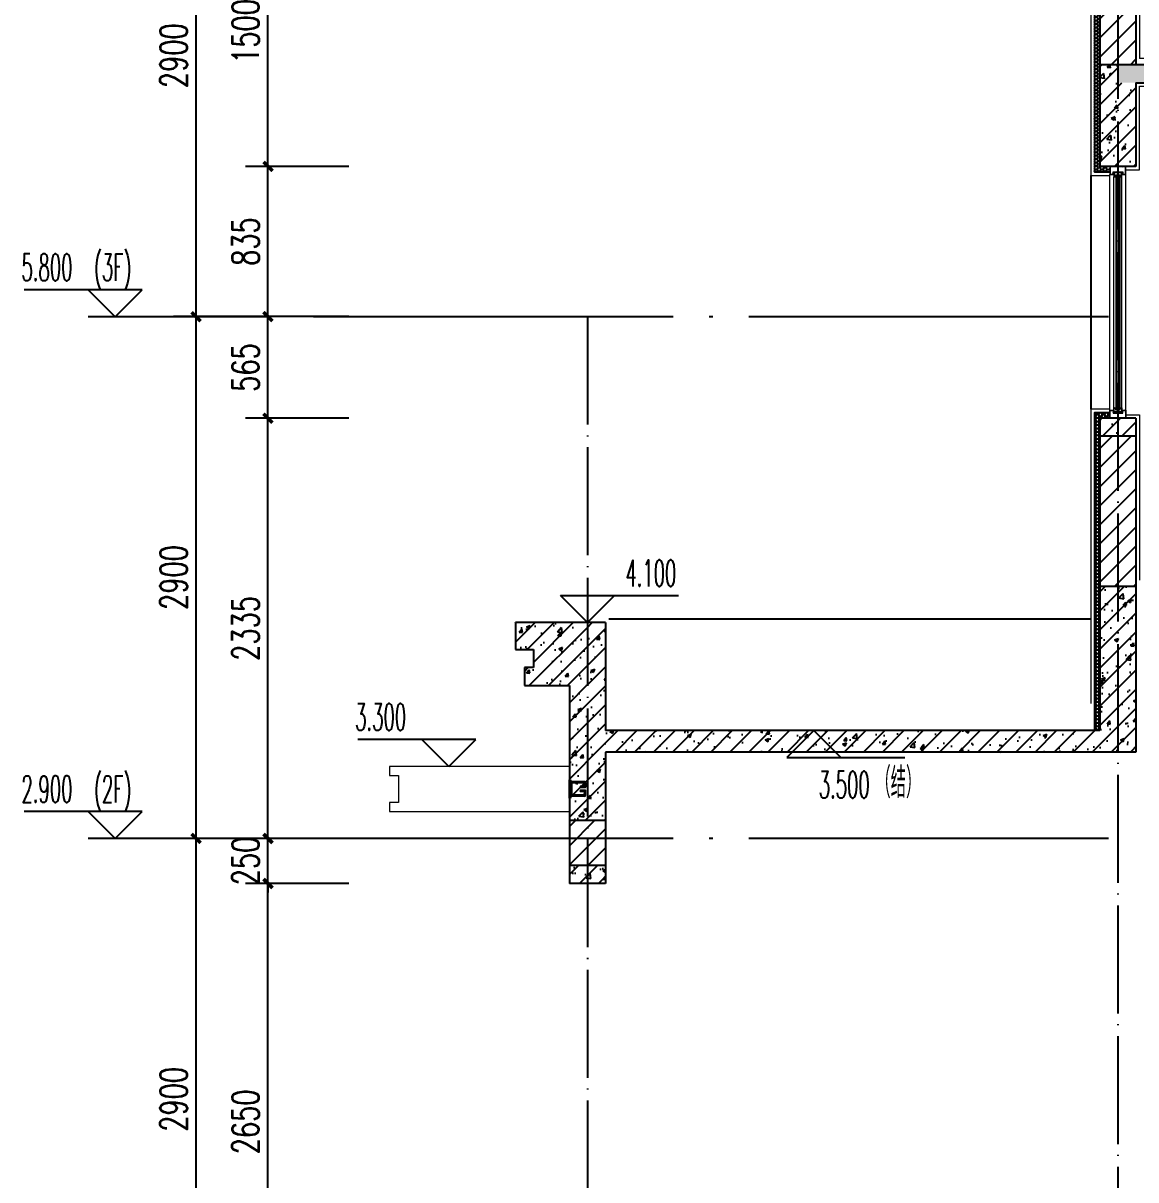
# Model space of a CAD drawing. Extents: x 393367 to 3005760, y 4998 to 826018.
# Drawn here: x 2819414 to 2825601, y 529673 to 536102 of the extents above; entities that cross this region are included whole.
import ezdxf

# ---------------------------------------------------------------- set-up
doc = ezdxf.new("R2010")
doc.units = 0
doc.header["$LTSCALE"] = 1000
doc.linetypes.add('DOTE', pattern=[2.42, 2, -0.2, 0.02, -0.2])
doc.linetypes.add('HIDDEN', pattern=[0.375, 0.25, -0.125])
doc.layers.get('0').update_dxf_attribs({"linetype": 'CONTINUOUS'})
doc.layers.get('Defpoints').update_dxf_attribs({"linetype": 'CONTINUOUS'})
for name, color, linetype in [('DIM_ELEV', 3, 'CONTINUOUS'), ('DOTE', 8, 'DOTE'), ('PUB_DIM', 3, 'CONTINUOUS'), ('PUB_HATCH', 8, 'CONTINUOUS'), ('PUB_TEXT', 7, 'CONTINUOUS'), ('STAIR', 2, 'CONTINUOUS'), ('WALL', 130, 'CONTINUOUS'), ('WINDOW', 7, 'CONTINUOUS'), ('栏杆', 95, 'CONTINUOUS'), ('看线', 251, 'CONTINUOUS'), ('立面-看线', 251, 'CONTINUOUS')]:
    doc.layers.add(name, color=color, linetype=linetype)
for name, color, linetype, lineweight in [('S_WINDOW', 144, 'CONTINUOUS', 15), ('内粉刷', 37, 'CONTINUOUS', 9), ('填充', 251, 'CONTINUOUS', 5), ('立面-普通轮廓', 7, 'CONTINUOUS', 18), ('细细', 250, 'CONTINUOUS', 0)]:
    doc.layers.add(name, color=color, linetype=linetype, lineweight=lineweight)
doc.styles.add('_TCH_DIM', font='simplex.shx', dxfattribs={"width": 0.65, "bigfont": 'gbcbig.shx'})
doc.styles.add('_TCH_DIM_T3', font='SIMPLEX', dxfattribs={"width": 0.705882, "bigfont": 'GBCBIG'})
doc.dimstyles.new('_TCH_ARCH&&50', dxfattribs={"dimtxt": 148.75, "dimasz": 50, "dimexe": 125, "dimexo": 150, "dimgap": 50, "dimtad": 1, "dimdec": 0, "dimzin": 0, "dimdsep": 46, "dimtxsty": '_TCH_DIM_T3', "dimblk": 'ARCHTICK', "dimcen": 0.09, "dimclrt": 4, "dimazin": 2, "dimtfac": 1, "dimtdec": 0, "dimtix": 1, "dimtmove": 2, "dimatfit": 3, "dimfxl": 1, "dimtolj": 1, "dimtzin": 0, "dimarcsym": 0})
pattern_1 = [(315, (-218910.2607, -140541.0897), (-1.767766953, -1.767766953), []), (315, (-218909.0822, -140541.0897), (-1.767766953, -1.767766953), [])]
pattern_2 = [(315, (-218910.2607, -141979.3279), (-1.767766953, -1.767766953), []), (315, (-218909.0822, -141979.3279), (-1.767766953, -1.767766953), [])]
pattern_3 = [(45, (0, 0), (-53.0330086, 53.0330086), []), (50, (0, 0), (215.178055, -18.82564), [22.5, -247.5]), (355, (0, 0), (-41.6254, 225.65764), [18, -198]), (100.4514, (17.93, -1.57), (173.552815, 206.831863), [19.122057, -210.342634]), (46.1842, (0, 60), (320.172315, -49.655704), [33.75, -371.25]), (96.6356, (26.68, 55.86), (280.39881, 292.23536), [28.68309, -315.5139]), (351.1842, (0, 60), (280.39858, 292.23558), [27, -297]), (21, (30, 45), (179.072116, -120.785667), [22.5, -247.5]), (326, (30, 45), (72.9946, 217.545014), [18, -198]), (71.4514, (44.92, 34.93), (252.06679, 96.75915), [19.122057, -210.342634]), (37.5, (0, 0), (3.6479566, 99.868156), [0, -195.6, 0, -201, 0, -198.75]), (7.5, (0, 0), (78.920861, 118.323514), [0, -114.6, 0, -191.1, 0, -75.75]), (327.5, (-66.9, 0), (160.146731, -6.7664615), [0, -75, 0, -234, 0, -310.5]), (317.5, (-96.9, 0), (174.95585, 30.031495), [0, -97.5, 0, -155.4, 0, -220.5])]
pattern_4 = [(45, (0, 53.85), (-53.03303, 53.03303), [])]
pattern_5 = [(45, (2420988.06, 621098.77), (-53.033009, 53.033009), []), (50, (2420988.06, 621098.77), (215.178055, -18.82564), [22.5, -247.5]), (355, (2420988.06, 621098.77), (-41.6254, 225.65764), [18, -198]), (100.4514, (2421006, 621097.2), (173.55281, 206.83186), [19.12206, -210.34263]), (46.1842, (2420988.06, 621158.77), (320.17231, -49.6557), [33.75, -371.25]), (96.6356, (2421014.74, 621154.63), (280.3988, 292.23536), [28.68309, -315.5139]), (351.1842, (2420988.06, 621158.77), (280.39858, 292.23558), [27, -297]), (21, (2421018.06, 621143.77), (179.072116, -120.78567), [22.5, -247.5]), (326, (2421018.06, 621143.77), (72.9946, 217.54501), [18, -198]), (71.4514, (2421032.98, 621133.7), (252.06679, 96.75915), [19.12206, -210.34263]), (37.5, (2420988.06, 621098.77), (3.647957, 99.868156), [0, -195.6, 0, -201, 0, -198.75]), (7.5, (2420988.06, 621098.77), (78.92086, 118.323514), [0, -114.6, 0, -191.1, 0, -75.75]), (327.5, (2420921.16, 621098.77), (160.146731, -6.766462), [0, -75, 0, -234, 0, -310.5]), (317.5, (2420891.16, 621098.77), (174.95585, 30.031495), [0, -97.5, 0, -155.4, 0, -220.5])]
pattern_6 = [(45, (2420988.06, 621152.625), (-53.03303, 53.03303), [])]

# ---------------------------------------------------------------- blocks, each defined once
blk = doc.blocks.new('A$C657A2A31')
at = {"layer": '栏杆', "color": 5}
for p, q in [((0, 0), (6.4, 0)), ((0, -100.3), (0, 0)), ((6.4, 0), (6.4, -100.3)), ((84.4, -10), (12.4, -10)), ((12.4, -22.3), (12.4, -78)), ((77.4, -16.3), (18.4, -16.3)), ((59.6, -35.7), (59.6, -41.7)), ((80.4, -35.7), (59.6, -35.7)), ((87.4, -41.7), (59.6, -41.7)), ((59.6, -58.6), (59.6, -64.6)), ((87.4, -58.6), (59.6, -58.6)), ((83.4, -32.7), (83.4, -22.3)), ((90.4, -16), (90.4, -38.7)), ((90.4, -84.3), (90.4, -61.6)), ((6.4, -100.3), (0, -100.3)), ((84.4, -90.3), (12.4, -90.3)), ((77.4, -84), (18.4, -84)), ((80.4, -64.6), (59.6, -64.6)), ((83.4, -67.6), (83.4, -78))]:
    blk.add_line(p, q, dxfattribs=at)
for centre, radius, start, end in [((12.4, -16), 6, 90, 180), ((18.4, -22.3), 6, 90, 180), ((77.4, -22.3), 6, 0, 90), ((80.4, -32.7), 3, 270, 0), ((84.4, -16), 6, 0, 90), ((87.4, -38.7), 3, 270, 0), ((87.4, -61.6), 3, 0, 90), ((12.4, -84.3), 6, 180, 270), ((18.4, -78), 6, 180, 270), ((77.4, -78), 6, 270, 0), ((80.4, -67.6), 3, 0, 90), ((84.4, -84.3), 6, 270, 0)]:
    blk.add_arc(centre, radius, start, end, dxfattribs=at)
blk = doc.blocks.new('zrszerf')
at = {"layer": '细细'}
h = blk.add_hatch(dxfattribs=at)
h.set_pattern_fill('金属', color=256, style=0)
h.set_pattern_definition(pattern_1)
h.paths.add_polyline_path([(257694.9, 608543.3), (257714.9, 608543.3), (257714.9, 608556.8), (257764.9, 608556.8), (257764.9, 608543.3), (257784.9, 608543.3), (257784.9, 608588.3), (257694.9, 608588.3)])
h.paths.add_polyline_path([(257712.9, 608558.8), (257712.9, 608545.3), (257696.9, 608545.3), (257696.9, 608586.3), (257782.9, 608586.3), (257782.9, 608545.3), (257766.9, 608545.3), (257766.9, 608558.8)], flags=16)
h = blk.add_hatch(dxfattribs=at)
h.set_pattern_fill('金属', color=256, style=0)
h.set_pattern_definition(pattern_1)
h.paths.add_polyline_path([(257762.4, 608554.8), (257762.4, 608529.8), (257750.4, 608529.8), (257750.4, 608539.8), (257729.4, 608539.8), (257729.4, 608529.8), (257717.4, 608529.8), (257717.4, 608554.8)])
h.paths.add_polyline_path([(257719.4, 608552.8), (257719.4, 608531.8), (257727.4, 608531.8), (257727.4, 608541.8), (257752.4, 608541.8), (257752.4, 608531.8), (257760.4, 608531.8), (257760.4, 608552.8)], flags=16)
h = blk.add_hatch(color=256, dxfattribs=at)
edge = h.paths.add_edge_path()
edge.add_line((257735.4, 608539.8), (257735.4, 608527.8))
edge.add_arc((257739.9, 608519.5), 9.44, 61.51755, 118.48245, ccw=False)
edge.add_line((257744.4, 608527.8), (257744.4, 608539.8))
edge.add_arc((257739.9, 608548.1), 9.44, 241.51755, 298.48245, ccw=False)
h = blk.add_hatch(dxfattribs=at)
h.set_pattern_fill('金属', color=256, style=0)
h.set_pattern_definition(pattern_2)
h.paths.add_polyline_path([(257694.9, 607233.3), (257714.9, 607233.3), (257714.9, 607219.8), (257764.9, 607219.8), (257764.9, 607233.3), (257784.9, 607233.3), (257784.9, 607188.3), (257694.9, 607188.3)])
h.paths.add_polyline_path([(257712.9, 607217.8), (257712.9, 607231.3), (257696.9, 607231.3), (257696.9, 607190.3), (257782.9, 607190.3), (257782.9, 607231.3), (257766.9, 607231.3), (257766.9, 607217.8)], flags=16)
h = blk.add_hatch(dxfattribs=at)
h.set_pattern_fill('金属', color=256, style=0)
h.set_pattern_definition(pattern_2)
h.paths.add_polyline_path([(257762.4, 607221.8), (257762.4, 607246.8), (257750.4, 607246.8), (257750.4, 607236.8), (257729.4, 607236.8), (257729.4, 607246.8), (257717.4, 607246.8), (257717.4, 607221.8)])
h.paths.add_polyline_path([(257719.4, 607223.8), (257719.4, 607244.8), (257727.4, 607244.8), (257727.4, 607234.8), (257752.4, 607234.8), (257752.4, 607244.8), (257760.4, 607244.8), (257760.4, 607223.8)], flags=16)
h = blk.add_hatch(color=256, dxfattribs=at)
edge = h.paths.add_edge_path()
edge.add_line((257735.4, 607236.8), (257735.4, 607248.8))
edge.add_arc((257739.9, 607257.1), 9.44, 241.51755, 298.48245)
edge.add_line((257744.4, 607248.8), (257744.4, 607236.8))
edge.add_arc((257739.9, 607228.5), 9.44, 61.51755, 118.48245)
at = {"layer": 'S_WINDOW'}
for p, q in [((257694.9, 607233.3), (257694.9, 608543.3)), ((257784.9, 607233.3), (257784.9, 608543.3)), ((257717.4, 607246.8), (257717.4, 608529.8)), ((257762.4, 607246.8), (257762.4, 608529.8))]:
    blk.add_line(p, q, dxfattribs=at)
for points in [[(257784.9, 608588.3), (257784.9, 608543.3), (257764.9, 608543.3), (257764.9, 608556.8), (257714.9, 608556.8), (257714.9, 608543.3), (257694.9, 608543.3), (257694.9, 608588.3)], [(257782.9, 608586.3), (257782.9, 608545.3), (257766.9, 608545.3), (257766.9, 608558.8), (257712.9, 608558.8), (257712.9, 608545.3), (257696.9, 608545.3), (257696.9, 608586.3)], [(257762.4, 608554.8), (257762.4, 608529.8), (257750.4, 608529.8), (257750.4, 608539.8), (257729.4, 608539.8), (257729.4, 608529.8), (257717.4, 608529.8), (257717.4, 608554.8)], [(257760.4, 608552.8), (257760.4, 608531.8), (257752.4, 608531.8), (257752.4, 608541.8), (257727.4, 608541.8), (257727.4, 608531.8), (257719.4, 608531.8), (257719.4, 608552.8)], [(257784.9, 607188.3), (257784.9, 607233.3), (257764.9, 607233.3), (257764.9, 607219.8), (257714.9, 607219.8), (257714.9, 607233.3), (257694.9, 607233.3), (257694.9, 607188.3)], [(257782.9, 607190.3), (257782.9, 607231.3), (257766.9, 607231.3), (257766.9, 607217.8), (257712.9, 607217.8), (257712.9, 607231.3), (257696.9, 607231.3), (257696.9, 607190.3)], [(257762.4, 607221.8), (257762.4, 607246.8), (257750.4, 607246.8), (257750.4, 607236.8), (257729.4, 607236.8), (257729.4, 607246.8), (257717.4, 607246.8), (257717.4, 607221.8)], [(257760.4, 607223.8), (257760.4, 607244.8), (257752.4, 607244.8), (257752.4, 607234.8), (257727.4, 607234.8), (257727.4, 607244.8), (257719.4, 607244.8), (257719.4, 607223.8)]]:
    blk.add_lwpolyline(points, close=True, dxfattribs=at)
at = {"layer": '细细'}
for points in [[(257735.4, 608539.8), (257735.4, 608527.8, -0.253805), (257744.4, 608527.8), (257744.4, 608539.8, -0.253805)], [(257735.4, 607236.8), (257735.4, 607248.8, 0.253805), (257744.4, 607248.8), (257744.4, 607236.8, 0.253805)]]:
    blk.add_lwpolyline(points, format="xyb", close=True, dxfattribs=at)
for points in [[(257735.4, 607248.8), (257735.4, 608539.8)], [(257744.4, 607248.8), (257744.4, 608539.8)], [(257729.4, 608529.8), (257729.4, 607246.8)], [(257750.4, 608529.8), (257750.4, 607246.8)]]:
    blk.add_lwpolyline(points, dxfattribs=at)
blk = doc.blocks.new('FGSDFSFSEFESFES')
at = {"layer": 'WINDOW', "ltscale": 0.8}
for p, q in [((175258.6, -121034), (175208.6, -121034)), ((175258.6, -121084), (175208.6, -121084)), ((175258.6, -123284), (175208.6, -123284)), ((175258.6, -123334), (175208.6, -123334))]:
    blk.add_line(p, q, dxfattribs=at)
blk.add_lwpolyline([(175158.6, -123384), (175208.6, -123384), (175208.6, -120984), (175158.6, -120984), (175158.6, -123384)], dxfattribs=at)
blk = doc.blocks.new('$LinePat$保温层')
at = {"color": 0}
for p, q in [((24, -24), (24, -56)), ((72, -56), (72, -24))]:
    blk.add_line(p, q, dxfattribs=at)
for centre, start, end in [((96, -24), 90, 180), ((0, -24), 0, 90), ((48, -56), 180, 0)]:
    blk.add_arc(centre, 24, start, end, dxfattribs=at)
blk = doc.blocks.new('VCXVCVFCVFC')
at = {"layer": 'PUB_HATCH'}
h = blk.add_hatch(dxfattribs=at)
h.set_pattern_fill('钢筋混凝土', color=256, scale=30, style=0)
h.set_pattern_definition(pattern_3)
h.paths.add_polyline_path([(1085059.6, 26030.1), (1085059.6, 25380.1), (1085259.6, 25380.1), (1085259.6, 26030.1)])
h = blk.add_hatch(dxfattribs=at)
h.set_pattern_fill('钢筋混凝土', color=256, scale=30, style=0)
h.set_pattern_definition(pattern_3)
h.paths.add_polyline_path([(1089159.7, 25995.1), (1087159.6, 25995.1), (1087359.6, 25895.1), (1089159.7, 25895.1)])
h = blk.add_hatch(dxfattribs=at)
h.set_pattern_fill('钢筋混凝土', color=256, scale=30, style=0)
h.set_pattern_definition(pattern_3)
h.paths.add_polyline_path([(1087359.6, 25895.1), (1087159.6, 25995.1), (1087159.6, 25480.1), (1087359.6, 25480.1)])
h = blk.add_hatch(dxfattribs=at)
h.set_pattern_fill('钢筋混凝土', color=256, scale=30, style=0)
h.set_pattern_definition(pattern_3)
h.paths.add_polyline_path([(1079409.6, 25515.1), (1079409.6, 25415.1), (1079609.6, 25415.1), (1079609.6, 25515.1)])
h = blk.add_hatch(dxfattribs=at)
h.set_pattern_fill('普通砖', color=256, scale=30, style=0)
h.set_pattern_definition(pattern_4)
h.paths.add_polyline_path([(1087359.6, 25480.1), (1087159.6, 25480.1), (1087159.6, 23095.1), (1087359.6, 23095.1)])
h = blk.add_hatch(dxfattribs=at)
h.set_pattern_fill('普通砖', color=256, scale=30, style=0)
h.set_pattern_definition(pattern_4)
h.paths.add_polyline_path([(1079609.7, 25415.1), (1079409.7, 25415.1), (1079409.7, 24580.1), (1079609.7, 24580.1)])
h = blk.add_hatch(dxfattribs=at)
h.set_pattern_fill('钢筋混凝土', color=256, scale=30, style=0)
h.set_pattern_definition(pattern_3)
h.paths.add_polyline_path([(1079609.6, 24480.1), (1079509.6, 24480.1), (1079509.6, 24580.1), (1079409.6, 24580.1), (1079409.6, 24015.1), (1079609.6, 24015.1)])
h = blk.add_hatch(dxfattribs=at)
h.set_pattern_fill('钢筋混凝土', color=256, scale=30, style=0)
h.set_pattern_definition(pattern_3)
h.paths.add_polyline_path([(1079509.6, 24580.1), (1079509.6, 24480.1), (1080839.7, 24480.1), (1080839.7, 24180.1), (1081039.7, 24180.1), (1081039.7, 24301.4), (1083091.2, 23030.1), (1083559.7, 23030.1), (1083559.7, 22730.1), (1083759.7, 22730.1), (1083759.7, 23030.1), (1085059.6, 23030.1), (1085059.6, 23130.1), (1083119.7, 23130.1), (1083119.7, 23291.2), (1082859.7, 23291.2), (1082859.7, 23452.4), (1082599.7, 23452.4), (1082599.7, 23613.5), (1082339.7, 23613.5), (1082339.7, 23774.6), (1082079.7, 23774.6), (1082079.7, 23935.7), (1081819.7, 23935.7), (1081819.7, 24096.8), (1081559.7, 24096.8), (1081559.7, 24257.9), (1081299.7, 24257.9), (1081299.7, 24419), (1081039.7, 24419), (1081039.7, 24580.1)])
at = {"layer": '立面-看线'}
h = blk.add_hatch(dxfattribs=at)
h.set_pattern_fill('HONEY', color=256, scale=7)
h.set_pattern_definition([(0, (284518.551, -359366.832), (16.66875, 9.623705), [11.1125, -22.225]), (120, (284518.551, -359366.832), (-16.66874801, 9.62370845), [11.1125, -22.225]), (60, (284518.551, -359366.832), (1.99e-06, 19.24741345), [-22.225, 11.1125])])
h.paths.add_polyline_path([(1087430.6, 26020.1), (1087430.6, 25995.1), (1089159.7, 25995.1), (1089159.7, 26020.1)])
h = blk.add_hatch(dxfattribs=at)
h.set_pattern_fill('HONEY', color=256, scale=7)
h.set_pattern_definition([(0, (268356.376, -360831.814), (16.66875, 9.623705), [11.1125, -22.225]), (120, (268356.376, -360831.814), (-16.66874801, 9.62370845), [11.1125, -22.225]), (60, (268356.376, -360831.814), (1.99e-06, 19.24741345), [-22.225, 11.1125])])
h.paths.add_polyline_path([(1079379.6, 24615.1), (1079409.6, 24615.1), (1079409.6, 25515.1), (1079464.6, 25515.1), (1079464.6, 25545.1), (1079379.6, 25545.1)])
h = blk.add_hatch(dxfattribs=at)
h.set_pattern_fill('HONEY', color=256, scale=7)
h.set_pattern_definition([(0, (268356.398, -360831.813), (16.66875, 9.623705), [11.1125, -22.225]), (120, (268356.398, -360831.813), (-16.66874801, 9.62370845), [11.1125, -22.225]), (60, (268356.398, -360831.813), (1.99e-06, 19.24741345), [-22.225, 11.1125])])
h.paths.add_polyline_path([(1079379.6, 24615.1), (1079409.6, 24615.1), (1079409.6, 24015.1), (1079464.6, 24015.1), (1079464.6, 23985.1), (1079379.6, 23985.1)])
at = {"layer": 'PUB_HATCH', "color": 215, "true_color": 0xa953a0}
blk.add_line((1087430.6, 26020.1), (1089159.7, 26020.1), dxfattribs=at)
blk.add_lwpolyline([(1079464.6, 25545.1), (1079379.6, 25545.1), (1079379.6, 23985.1), (1079464.6, 23985.1)], dxfattribs=at)
at = {"layer": 'STAIR', "linetype": 'HIDDEN', "ltscale": 0.3}
blk.add_line((1081039.7, 24462.5), (1083408.2, 25930.1), dxfattribs=at)
blk.add_lwpolyline([(1081039.7, 24580.1), (1081039.7, 24741.2), (1081299.7, 24741.2), (1081299.7, 24902.4), (1081559.7, 24902.4), (1081559.7, 25063.5), (1081819.7, 25063.5), (1081819.7, 25224.6), (1082079.7, 25224.6), (1082079.7, 25385.7), (1082339.7, 25385.7), (1082339.7, 25546.8), (1082599.7, 25546.8), (1082599.7, 25707.9), (1082859.7, 25707.9), (1082859.7, 25869), (1083119.7, 25869), (1083119.7, 26030.1)], dxfattribs=at)
at = {"layer": 'WALL'}
for p, q in [((1085059.6, 26030.1), (1085059.6, 25380.1)), ((1085259.6, 26030.1), (1085059.6, 26030.1)), ((1085259.6, 26030.1), (1085259.6, 25380.1)), ((1089159.7, 25995.1), (1087159.6, 25995.1)), ((1087159.6, 25995.1), (1087159.6, 25480.1)), ((1089159.7, 25895.1), (1089159.7, 25995.1)), ((1089159.7, 25895.1), (1087359.6, 25895.1)), ((1087359.6, 25895.1), (1087359.6, 25480.1)), ((1079409.6, 25515.1), (1079409.6, 25415.1)), ((1079609.6, 25515.1), (1079409.6, 25515.1)), ((1079609.6, 25515.1), (1079609.6, 25415.1)), ((1087159.6, 25480.1), (1087159.6, 23095.1)), ((1087359.6, 25480.1), (1087159.6, 25480.1)), ((1087359.6, 25480.1), (1087359.6, 23095.1)), ((1079609.6, 25415.1), (1079409.6, 25415.1)), ((1079409.7, 25415.1), (1079409.7, 24580.1)), ((1079609.6, 25415.1), (1079609.7, 25415.1)), ((1079609.7, 25415.1), (1079609.7, 24580.1)), ((1085259.6, 25380.1), (1085059.6, 25380.1)), ((1079409.6, 24580.1), (1079409.6, 24015.1)), ((1079509.6, 24580.1), (1079409.6, 24580.1)), ((1079509.6, 24580.1), (1079409.7, 24580.1)), ((1081039.7, 24580.1), (1079509.6, 24580.1)), ((1081039.7, 24419), (1081039.7, 24580.1)), ((1079609.6, 24480.1), (1079609.6, 24015.1)), ((1079609.6, 24480.1), (1080839.7, 24480.1)), ((1080839.7, 24480.1), (1080839.7, 24180.1)), ((1081299.7, 24419), (1081039.7, 24419)), ((1081299.7, 24257.9), (1081299.7, 24419)), ((1081039.7, 24180.1), (1081039.7, 24301.4)), ((1081039.7, 24301.4), (1083091.2, 23030.1)), ((1081559.7, 24257.9), (1081299.7, 24257.9)), ((1081559.7, 24096.8), (1081559.7, 24257.9)), ((1080839.7, 24180.1), (1081039.7, 24180.1)), ((1081819.7, 24096.8), (1081559.7, 24096.8)), ((1081819.7, 23935.7), (1081819.7, 24096.8)), ((1079609.6, 24015.1), (1079409.6, 24015.1)), ((1082079.7, 23935.7), (1081819.7, 23935.7)), ((1082079.7, 23774.6), (1082079.7, 23935.7)), ((1082339.7, 23774.6), (1082079.7, 23774.6)), ((1082339.7, 23613.5), (1082339.7, 23774.6)), ((1082599.7, 23613.5), (1082339.7, 23613.5)), ((1082599.7, 23452.4), (1082599.7, 23613.5)), ((1082859.7, 23452.4), (1082599.7, 23452.4)), ((1082859.7, 23291.2), (1082859.7, 23452.4)), ((1083119.7, 23291.2), (1082859.7, 23291.2)), ((1083119.7, 23130.1), (1083119.7, 23291.2)), ((1085059.6, 23130.1), (1083119.7, 23130.1)), ((1085059.6, 23030.1), (1085059.6, 23130.1)), ((1087359.6, 23095.1), (1087159.6, 23095.1)), ((1083091.2, 23030.1), (1083559.7, 23030.1)), ((1083559.7, 23030.1), (1083559.7, 22730.1)), ((1083759.7, 22730.1), (1083759.7, 23030.1)), ((1083759.7, 23030.1), (1085059.6, 23030.1)), ((1083559.7, 22730.1), (1083759.7, 22730.1))]:
    blk.add_line(p, q, dxfattribs=at)
at = {"layer": '内粉刷'}
for p, q in [((1087380.6, 23095.2), (1087380.6, 25895.1)), ((1087430.6, 25895.1), (1087430.6, 23095.2)), ((1087450.6, 25875.1), (1089159.7, 25875.1)), ((1081039.7, 24615.1), (1079629.6, 24615.1)), ((1079629.6, 24460.1), (1080819.7, 24460.1)), ((1080819.7, 24460.1), (1080819.7, 24160.1)), ((1081059.7, 24160.1), (1081059.7, 24265.5)), ((1080819.7, 24160.1), (1081059.7, 24160.1)), ((1085039.7, 23165.1), (1083119.7, 23165.1))]:
    blk.add_line(p, q, dxfattribs=at)
for points in [[(1085259.7, 26080.1), (1085039.7, 26065.1)], [(1085259.7, 26080.1), (1085259.7, 26030.1)], [(1089159.7, 26050.1), (1087450.6, 26050.1)], [(1085039.7, 25910.1), (1085039.7, 25360.1), (1085259.7, 25360.1)], [(1087450.6, 25875.1), (1087450.6, 23150.1)], [(1079464.6, 25565.1), (1079359.6, 25565.1), (1079359.6, 23965.1), (1079464.6, 23965.1)], [(1079554.6, 25535.1), (1079629.6, 25535.1), (1079629.6, 24615.1)], [(1083119.7, 23165.1), (1083119.7, 23326.2), (1082859.7, 23326.2), (1082859.7, 23487.4), (1082599.7, 23487.4), (1082599.7, 23648.5), (1082339.7, 23648.5), (1082339.7, 23809.6), (1082079.7, 23809.6), (1082079.7, 23970.7), (1081819.7, 23970.7), (1081819.7, 24131.8), (1081559.7, 24131.8), (1081559.7, 24292.9), (1081299.7, 24292.9), (1081299.7, 24454), (1081039.7, 24454), (1081039.7, 24615.1)], [(1079554.6, 23995.1), (1079629.6, 23995.1), (1079629.6, 24460.1)], [(1085039.7, 23010.1), (1083779.7, 23010.1), (1083779.7, 22710.1), (1083539.7, 22710.1), (1083539.7, 23010.1), (1083085.5, 23010.1), (1081059.7, 24265.5)]]:
    blk.add_lwpolyline(points, dxfattribs=at)
at = {"layer": '看线'}
for p, q in [((1079629.6, 25535.1), (1079629.6, 26895.1)), ((1079359.6, 26865.1), (1079359.6, 25565.1)), ((1085039.7, 25360.1), (1085039.7, 23165.1)), ((1085259.6, 25380.1), (1085259.6, 23180.1))]:
    blk.add_line(p, q, dxfattribs=at)
at = {"layer": '看线', "color": 32}
for p, q in [((1087450.6, 26080.1), (1089159.7, 26080.1)), ((1081064, 24454), (1083413.9, 25910.1))]:
    blk.add_line(p, q, dxfattribs=at)
blk.add_lwpolyline([(1081039.7, 24615.1), (1081039.7, 24776.2), (1081299.7, 24776.2), (1081299.7, 24937.4), (1081559.7, 24937.4), (1081559.7, 25098.5), (1081819.7, 25098.5), (1081819.7, 25259.6), (1082079.7, 25259.6), (1082079.7, 25420.7), (1082339.7, 25420.7), (1082339.7, 25581.8), (1082599.7, 25581.8), (1082599.7, 25742.9), (1082859.7, 25742.9), (1082859.7, 25904), (1083119.7, 25904), (1083119.7, 25910.1)], dxfattribs=at)
at = {"xscale": -1}
for name, p in [('zrszerf', (1337249.5, -581673.2)), ('FGSDFSFSEFESFES', (1260518.2, 146464.2))]:
    blk.add_blockref(name, p, dxfattribs=at)
at = {"layer": '填充', "color": 252, "xscale": -0.5013020832264923, "yscale": 0.499999999874268, "zscale": 0.4999999998742679, "rotation": 269.9999999995265}
for p in [(1087425.6, 25847), (1087425.6, 25798.9), (1087425.6, 25750.7), (1087425.6, 25702.6), (1087425.6, 25654.5), (1087425.6, 25606.4), (1087425.6, 25558.2), (1087425.6, 25510.1), (1087425.6, 25462), (1087425.6, 25413.9), (1087425.6, 25365.7), (1087425.6, 25317.6), (1087425.6, 25269.5), (1087425.6, 25221.4), (1087425.6, 25173.2), (1087425.6, 25125.1), (1087425.6, 25077), (1087425.6, 25028.9), (1087425.6, 24980.7), (1087425.6, 24932.6), (1087425.6, 24884.5), (1087425.6, 24836.4), (1087425.6, 24788.2), (1087425.6, 24740.1), (1087425.6, 24692), (1087425.6, 24643.9), (1087425.6, 24595.7), (1087425.6, 24547.6), (1087425.6, 24499.5), (1087425.6, 24451.4), (1087425.6, 24403.2), (1087425.6, 24355.1), (1087425.6, 24307), (1087425.6, 24258.9), (1087425.6, 24210.7), (1087425.6, 24162.6), (1087425.6, 24114.5), (1087425.6, 24066.4), (1087425.6, 24018.2), (1087425.6, 23970.1), (1087425.6, 23922), (1087425.6, 23873.9), (1087425.6, 23825.7), (1087425.6, 23777.6), (1087425.6, 23729.5), (1087425.6, 23681.4), (1087425.6, 23633.2), (1087425.6, 23585.1), (1087425.6, 23537), (1087425.6, 23488.9), (1087425.6, 23440.7), (1087425.6, 23392.6), (1087425.6, 23344.5), (1087425.6, 23296.4), (1087425.6, 23248.2), (1087425.6, 23200.1), (1087425.6, 23152), (1087425.6, 23103.9)]:
    blk.add_blockref('$LinePat$保温层', p, dxfattribs=at)
blk = doc.blocks.new('_ArchTick')
at = {"color": 0, "linetype": 'ByBlock', "const_width": 0.4}
blk.add_lwpolyline([(-0.5, -0.5), (0.5, 0.5)], dxfattribs=at)
blk = doc.blocks.new('*D2428')
at = {"layer": 'Defpoints', "color": 0, "transparency": 16777216}
for p in [(2820775.4, 531320.4), (2821375.4, 531320.4), (2821375.4, 528670.4)]:
    blk.add_point(p, dxfattribs=at)
at = {"layer": 'PUB_DIM', "color": 0, "lineweight": -2, "transparency": 16777216}
for p, q in [((2821225.4, 531320.4), (2820650.4, 531320.4)), ((2820775.4, 528670.4), (2820775.4, 531320.4)), ((2821225.4, 528670.4), (2820650.4, 528670.4))]:
    blk.add_line(p, q, dxfattribs=at)
at = {"layer": 'PUB_DIM', "color": 0, "lineweight": -2, "transparency": 16777216, "xscale": 50, "yscale": 50, "zscale": 50}
for p, rotation in [((2820775.4, 531320.4), 90), ((2820775.4, 528670.4), 270)]:
    blk.add_blockref('_ArchTick', p, dxfattribs=dict(at, rotation=rotation))
at = {"layer": 'PUB_DIM', "color": 4, "transparency": 16777216, "insert": (2820651.1, 529995.4), "char_height": 148.75, "attachment_point": 5, "rotation": 90, "style": '_TCH_DIM_T3'}
blk.add_mtext('\\A1;2650', dxfattribs=at)
blk = doc.blocks.new('*D2429')
at = {"layer": 'Defpoints', "color": 0, "transparency": 16777216}
for p in [(2820775.4, 531570.4), (2821375.4, 531570.4), (2821375.4, 531320.4)]:
    blk.add_point(p, dxfattribs=at)
at = {"layer": 'PUB_DIM', "color": 0, "lineweight": -2, "transparency": 16777216}
for p, q in [((2820775.4, 531570.4), (2820775.4, 531620.4)), ((2821225.4, 531570.4), (2820650.4, 531570.4)), ((2820775.4, 531320.4), (2820775.4, 531570.4)), ((2821225.4, 531320.4), (2820650.4, 531320.4)), ((2820775.4, 531320.4), (2820775.4, 531270.4))]:
    blk.add_line(p, q, dxfattribs=at)
at = {"layer": 'PUB_DIM', "color": 0, "lineweight": -2, "transparency": 16777216, "xscale": 50, "yscale": 50, "zscale": 50}
for p, rotation in [((2820775.4, 531570.4), 270), ((2820775.4, 531320.4), 90)]:
    blk.add_blockref('_ArchTick', p, dxfattribs=dict(at, rotation=rotation))
at = {"layer": 'PUB_DIM', "color": 4, "transparency": 16777216, "insert": (2820651.1, 531445.4), "char_height": 148.75, "attachment_point": 5, "rotation": 90, "style": '_TCH_DIM_T3'}
blk.add_mtext('\\A1;250', dxfattribs=at)
blk = doc.blocks.new('*D2430')
at = {"layer": 'Defpoints', "color": 0, "transparency": 16777216}
for p in [(2820775.4, 533905.4), (2821375.4, 533905.4), (2821375.4, 531570.4)]:
    blk.add_point(p, dxfattribs=at)
at = {"layer": 'PUB_DIM', "color": 0, "lineweight": -2, "transparency": 16777216}
for p, q in [((2821225.4, 533905.4), (2820650.4, 533905.4)), ((2820775.4, 531570.4), (2820775.4, 533905.4)), ((2821225.4, 531570.4), (2820650.4, 531570.4))]:
    blk.add_line(p, q, dxfattribs=at)
at = {"layer": 'PUB_DIM', "color": 0, "lineweight": -2, "transparency": 16777216, "xscale": 50, "yscale": 50, "zscale": 50}
for p, rotation in [((2820775.4, 533905.4), 90), ((2820775.4, 531570.4), 270)]:
    blk.add_blockref('_ArchTick', p, dxfattribs=dict(at, rotation=rotation))
at = {"layer": 'PUB_DIM', "color": 4, "transparency": 16777216, "insert": (2820651.1, 532737.9), "char_height": 148.75, "attachment_point": 5, "rotation": 90, "style": '_TCH_DIM_T3'}
blk.add_mtext('\\A1;2335', dxfattribs=at)
blk = doc.blocks.new('*D2431')
at = {"layer": 'Defpoints', "color": 0, "transparency": 16777216}
for p in [(2820775.4, 534470.4), (2821375.4, 534470.4), (2821375.4, 533905.4)]:
    blk.add_point(p, dxfattribs=at)
at = {"layer": 'PUB_DIM', "color": 0, "lineweight": -2, "transparency": 16777216}
for p, q in [((2821225.4, 534470.4), (2820650.4, 534470.4)), ((2820775.4, 533905.4), (2820775.4, 534470.4)), ((2821225.4, 533905.4), (2820650.4, 533905.4))]:
    blk.add_line(p, q, dxfattribs=at)
at = {"layer": 'PUB_DIM', "color": 0, "lineweight": -2, "transparency": 16777216, "xscale": 50, "yscale": 50, "zscale": 50}
for p, rotation in [((2820775.4, 534470.4), 90), ((2820775.4, 533905.4), 270)]:
    blk.add_blockref('_ArchTick', p, dxfattribs=dict(at, rotation=rotation))
at = {"layer": 'PUB_DIM', "color": 4, "transparency": 16777216, "insert": (2820651.1, 534187.9), "char_height": 148.75, "attachment_point": 5, "rotation": 90, "style": '_TCH_DIM_T3'}
blk.add_mtext('\\A1;565', dxfattribs=at)
blk = doc.blocks.new('*D2432')
at = {"layer": 'Defpoints', "color": 0, "transparency": 16777216}
for p in [(2820775.4, 535305.4), (2821375.4, 535305.4), (2821375.4, 534470.4)]:
    blk.add_point(p, dxfattribs=at)
at = {"layer": 'PUB_DIM', "color": 0, "lineweight": -2, "transparency": 16777216}
for p, q in [((2821225.4, 535305.4), (2820650.4, 535305.4)), ((2820775.4, 534470.4), (2820775.4, 535305.4)), ((2821225.4, 534470.4), (2820650.4, 534470.4))]:
    blk.add_line(p, q, dxfattribs=at)
at = {"layer": 'PUB_DIM', "color": 0, "lineweight": -2, "transparency": 16777216, "xscale": 50, "yscale": 50, "zscale": 50}
for p, rotation in [((2820775.4, 535305.4), 90), ((2820775.4, 534470.4), 270)]:
    blk.add_blockref('_ArchTick', p, dxfattribs=dict(at, rotation=rotation))
at = {"layer": 'PUB_DIM', "color": 4, "transparency": 16777216, "insert": (2820651.1, 534887.9), "char_height": 148.75, "attachment_point": 5, "rotation": 90, "style": '_TCH_DIM_T3'}
blk.add_mtext('\\A1;835', dxfattribs=at)
blk = doc.blocks.new('*D2433')
at = {"layer": 'Defpoints', "color": 0, "transparency": 16777216}
for p in [(2820775.4, 536805.4), (2821375.4, 536805.4), (2821375.4, 535305.4)]:
    blk.add_point(p, dxfattribs=at)
at = {"layer": 'PUB_DIM', "color": 0, "lineweight": -2, "transparency": 16777216}
for p, q in [((2821225.4, 536805.4), (2820650.4, 536805.4)), ((2820775.4, 535305.4), (2820775.4, 536805.4)), ((2821225.4, 535305.4), (2820650.4, 535305.4))]:
    blk.add_line(p, q, dxfattribs=at)
at = {"layer": 'PUB_DIM', "color": 0, "lineweight": -2, "transparency": 16777216, "xscale": 50, "yscale": 50, "zscale": 50}
for p, rotation in [((2820775.4, 536805.4), 90), ((2820775.4, 535305.4), 270)]:
    blk.add_blockref('_ArchTick', p, dxfattribs=dict(at, rotation=rotation))
at = {"layer": 'PUB_DIM', "color": 4, "transparency": 16777216, "insert": (2820651.1, 536055.4), "char_height": 148.75, "attachment_point": 5, "rotation": 90, "style": '_TCH_DIM_T3'}
blk.add_mtext('\\A1;1500', dxfattribs=at)
blk = doc.blocks.new('*D2451')
at = {"layer": 'Defpoints', "color": 0, "transparency": 16777216}
for p in [(2820375.4, 531570.4), (2821375.4, 531570.4), (2821375.4, 528670.4)]:
    blk.add_point(p, dxfattribs=at)
at = {"layer": 'PUB_DIM', "color": 0, "lineweight": -2, "transparency": 16777216}
for p, q in [((2821225.4, 531570.4), (2820250.4, 531570.4)), ((2820375.4, 528670.4), (2820375.4, 531570.4)), ((2821225.4, 528670.4), (2820250.4, 528670.4))]:
    blk.add_line(p, q, dxfattribs=at)
at = {"layer": 'PUB_DIM', "color": 0, "lineweight": -2, "transparency": 16777216, "xscale": 50, "yscale": 50, "zscale": 50}
for p, rotation in [((2820375.4, 531570.4), 90), ((2820375.4, 528670.4), 270)]:
    blk.add_blockref('_ArchTick', p, dxfattribs=dict(at, rotation=rotation))
at = {"layer": 'PUB_DIM', "color": 4, "transparency": 16777216, "insert": (2820251.1, 530120.4), "char_height": 148.75, "attachment_point": 5, "rotation": 90, "style": '_TCH_DIM_T3'}
blk.add_mtext('\\A1;2900', dxfattribs=at)
blk = doc.blocks.new('*D2452')
at = {"layer": 'Defpoints', "color": 0, "transparency": 16777216}
for p in [(2820375.4, 534470.4), (2821375.4, 534470.4), (2821375.4, 531570.4)]:
    blk.add_point(p, dxfattribs=at)
at = {"layer": 'PUB_DIM', "color": 0, "lineweight": -2, "transparency": 16777216}
for p, q in [((2821225.4, 534470.4), (2820250.4, 534470.4)), ((2820375.4, 531570.4), (2820375.4, 534470.4)), ((2821225.4, 531570.4), (2820250.4, 531570.4))]:
    blk.add_line(p, q, dxfattribs=at)
at = {"layer": 'PUB_DIM', "color": 0, "lineweight": -2, "transparency": 16777216, "xscale": 50, "yscale": 50, "zscale": 50}
for p, rotation in [((2820375.4, 534470.4), 90), ((2820375.4, 531570.4), 270)]:
    blk.add_blockref('_ArchTick', p, dxfattribs=dict(at, rotation=rotation))
at = {"layer": 'PUB_DIM', "color": 4, "transparency": 16777216, "insert": (2820251.1, 533020.4), "char_height": 148.75, "attachment_point": 5, "rotation": 90, "style": '_TCH_DIM_T3'}
blk.add_mtext('\\A1;2900', dxfattribs=at)
blk = doc.blocks.new('*D2453')
at = {"layer": 'Defpoints', "color": 0, "transparency": 16777216}
for p in [(2820375.4, 537370.4), (2821375.4, 537370.4), (2821375.4, 534470.4)]:
    blk.add_point(p, dxfattribs=at)
at = {"layer": 'PUB_DIM', "color": 0, "lineweight": -2, "transparency": 16777216}
for p, q in [((2821225.4, 537370.4), (2820250.4, 537370.4)), ((2820375.4, 534470.4), (2820375.4, 537370.4)), ((2821225.4, 534470.4), (2820250.4, 534470.4))]:
    blk.add_line(p, q, dxfattribs=at)
at = {"layer": 'PUB_DIM', "color": 0, "lineweight": -2, "transparency": 16777216, "xscale": 50, "yscale": 50, "zscale": 50}
for p, rotation in [((2820375.4, 537370.4), 90), ((2820375.4, 534470.4), 270)]:
    blk.add_blockref('_ArchTick', p, dxfattribs=dict(at, rotation=rotation))
at = {"layer": 'PUB_DIM', "color": 4, "transparency": 16777216, "insert": (2820251.1, 535920.4), "char_height": 148.75, "attachment_point": 5, "rotation": 90, "style": '_TCH_DIM_T3'}
blk.add_mtext('\\A1;2900', dxfattribs=at)

msp = doc.modelspace()

# ---------------------------------------------------------------- hatches: boundary and pattern name
at = {"layer": 'PUB_HATCH'}
h = msp.add_hatch(dxfattribs=at)
h.set_pattern_fill('钢筋混凝土', color=256, scale=30, style=0)
h.set_pattern_definition(pattern_5)
h.paths.add_polyline_path([(2825401.35109, 533905.3731), (2825401.35047, 533805.37704), (2825601.35047, 533805.3758), (2825601.35109, 533905.37185)])
h = msp.add_hatch(dxfattribs=at)
h.set_pattern_fill('普通砖', color=256, scale=30, style=0)
h.set_pattern_definition(pattern_6)
h.paths.add_polyline_path([(2825601.41672, 533805.37583), (2825401.41672, 533805.37244), (2825401.43085, 532970.37752), (2825601.43085, 532970.3809)])
h = msp.add_hatch(dxfattribs=at)
h.set_pattern_fill('钢筋混凝土', color=256, scale=30, style=0)
h.set_pattern_definition(pattern_5)
h.paths.add_polyline_path([(2825401.37717, 532970.37564), (2825401.37219, 532170.3555), (2825601.37144, 532050.3555), (2825601.37717, 532970.3744)])
h = msp.add_hatch(dxfattribs=at)
h.set_pattern_fill('钢筋混凝土', color=256, scale=30, style=0)
h.set_pattern_definition(pattern_5)
h.paths.add_polyline_path([(2822151.35697, 532770.41071), (2822151.35177, 532620.41071), (2822251.39124, 532620.40937), (2822251.38773, 532520.40268), (2822201.3817, 532520.40443), (2822201.37819, 532420.40443), (2822551.39379, 532420.39594), (2822551.38695, 532770.39884)])
h = msp.add_hatch(dxfattribs=at)
h.set_pattern_fill('钢筋混凝土', color=256, scale=30, style=0)
h.set_pattern_definition(pattern_5)
h.paths.add_polyline_path([(2822551.38695, 532770.39884), (2822551.39379, 532420.39594), (2822451.39144, 532420.39836), (2822451.39464, 532170.35422), (2822584.72866, 532130.35493), (2822651.39464, 532170.3555), (2822651.38695, 532770.40012)])
h = msp.add_hatch(dxfattribs=at)
h.set_pattern_fill('钢筋混凝土', color=256, scale=30, style=0)
h.set_pattern_definition(pattern_5)
h.paths.add_polyline_path([(2822584.72866, 532130.35507), (2822451.39464, 532170.35379), (2822451.40319, 531670.35317), (2822651.40319, 531670.35659), (2822651.3967, 532050.3555)])
h = msp.add_hatch(dxfattribs=at)
h.set_pattern_fill('钢筋混凝土', color=256, scale=30, style=0)
h.set_pattern_definition(pattern_5)
h.paths.add_polyline_path([(2825601.37144, 532050.3555), (2825401.37219, 532170.3555), (2822651.39464, 532170.3555), (2822584.72866, 532130.35507), (2822651.3967, 532050.3555)])
h = msp.add_hatch(dxfattribs=at)
h.set_pattern_fill('普通砖', color=256, scale=30, style=0)
h.set_pattern_definition(pattern_6)
h.paths.add_polyline_path([(2822651.40319, 531670.35163), (2822451.40319, 531670.35812), (2822451.39508, 531420.35827), (2822651.39508, 531420.35178)])
h = msp.add_hatch(dxfattribs=at)
h.set_pattern_fill('钢筋混凝土', color=256, scale=30, style=0)
h.set_pattern_definition(pattern_5)
h.paths.add_polyline_path([(2822451.39508, 531420.35215), (2822451.3957, 531320.35541), (2822651.3957, 531320.35665), (2822651.39508, 531420.3534)])
at = {"layer": '立面-看线'}
h = msp.add_hatch(dxfattribs=at)
h.set_pattern_fill('HONEY', color=256, scale=7)
h.set_pattern_definition([(0, (2014348.111, 147573.421), (16.66875, 9.623705), [11.1125, -22.225]), (120, (2014348.111, 147573.421), (-16.66874801, 9.62370845), [11.1125, -22.225]), (60, (2014348.111, 147573.421), (1.99e-06, 19.24741345), [-22.225, 11.1125])])
h.paths.add_polyline_path([(2825371.35109, 533020.3731), (2825401.35109, 533020.3731), (2825401.351, 533905.37292), (2825456.351, 533905.37292), (2825456.35109, 533935.3731), (2825371.35109, 533935.3731)])
h = msp.add_hatch(dxfattribs=at)
h.set_pattern_fill('HONEY', color=256, scale=7)
h.set_pattern_definition([(0, (2014348.134, 147573.422), (16.66875, 9.623705), [11.1125, -22.225]), (120, (2014348.134, 147573.422), (-16.66874801, 9.62370845), [11.1125, -22.225]), (60, (2014348.134, 147573.422), (1.99e-06, 19.24741345), [-22.225, 11.1125])])
h.paths.add_polyline_path([(2825371.37374, 532170.3555), (2825401.37374, 532170.3555), (2825401.37374, 533020.37493), (2825371.37374, 533020.37493)])

# ---------------------------------------------------------------- linework, layer by layer
at = {"layer": 'DIM_ELEV'}
for p, q in [((2820075.43392, 534620.3555), (2819419.43392, 534620.3555)), ((2819925.43392, 534470.3555), (2819775.43392, 534620.3555)), ((2819925.43392, 534470.3555), (2820075.43392, 534620.3555)), ((2820775.43392, 534470.3555), (2819775.43392, 534470.3555)), ((2822551.39693, 532770.39962), (2822401.39693, 532920.39962)), ((2822401.39693, 532920.39962), (2823057.39693, 532920.39962)), ((2822551.39693, 532770.39962), (2822701.39693, 532920.39962)), ((2821930.83396, 532121.28495), (2821274.83396, 532121.28495)), ((2821780.83396, 531971.28495), (2821630.83396, 532121.28495)), ((2821780.83396, 531971.28495), (2821930.83396, 532121.28495)), ((2820075.43392, 531720.3555), (2819419.43392, 531720.3555)), ((2819925.43392, 531570.3555), (2819775.43392, 531720.3555)), ((2819925.43392, 531570.3555), (2820075.43392, 531720.3555)), ((2820775.43392, 531570.3555), (2819775.43392, 531570.3555))]:
    msp.add_line(p, q, dxfattribs=at)
at = {"layer": 'DIM_ELEV', "color": 3}
for p, q in [((2823811.06731, 532170.3555), (2823661.06731, 532020.3555)), ((2823811.06731, 532170.3555), (2823961.06731, 532020.3555)), ((2823661.06731, 532020.3555), (2824317.06731, 532020.3555))]:
    msp.add_line(p, q, dxfattribs=at)
at = {"layer": 'DOTE', "linetype": 'DOTE', "ltscale": 0.3}
for p, q in [((2825501.37106, 547170.35552), (2825501.39037, 520593.35538)), ((2822551.39037, 534470.3555), (2822551.39037, 520593.35538))]:
    msp.add_line(p, q, dxfattribs=at)
at = {"layer": 'DOTE', "linetype": 'DOTE'}
for p, q in [((2835129.01778, 534470.3555), (2820961.59394, 534470.3555)), ((2835129.01778, 531570.3555), (2820961.59394, 531570.3555))]:
    msp.add_line(p, q, dxfattribs=at)
at = {"layer": 'PUB_HATCH', "color": 215, "true_color": 0xa953a0}
msp.add_lwpolyline([(2825456.35109, 533935.3731), (2825371.35109, 533935.3731), (2825371.35109, 532170.3555)], dxfattribs=at)
at = {"layer": 'WALL'}
for p, q in [((2825401.35109, 533905.3731), (2825401.35047, 533805.37704)), ((2825601.35109, 533905.37185), (2825401.35109, 533905.3731)), ((2825601.35109, 533905.37185), (2825601.35047, 533805.3758)), ((2825601.35047, 533805.3758), (2825401.35047, 533805.37704)), ((2825401.41672, 533805.37244), (2825401.43085, 532970.37752)), ((2825601.35047, 533805.3758), (2825601.41672, 533805.37583)), ((2825601.41672, 533805.37583), (2825601.43085, 532970.3809)), ((2825401.37717, 532970.37564), (2825401.37219, 532170.3555)), ((2825601.37717, 532970.3744), (2825401.37717, 532970.37564)), ((2825601.37717, 532970.3744), (2825601.37144, 532050.3555)), ((2822151.35697, 532770.41071), (2822151.35177, 532620.41071)), ((2822551.38695, 532770.39884), (2822151.35697, 532770.41071)), ((2822651.38695, 532770.40012), (2822551.38695, 532770.39884)), ((2822651.38695, 532770.40012), (2822651.39464, 532170.3555)), ((2822151.35177, 532620.41071), (2822251.39124, 532620.40937)), ((2822251.39124, 532620.40937), (2822251.38773, 532520.40268)), ((2822201.3817, 532520.40443), (2822201.37819, 532420.40443)), ((2822251.38773, 532520.40268), (2822201.3817, 532520.40443)), ((2822201.37819, 532420.40443), (2822451.39144, 532420.39836)), ((2822451.39144, 532420.39836), (2822451.39464, 532170.35422)), ((2822451.39464, 532170.35379), (2822451.40319, 531670.35317)), ((2825401.37219, 532170.3555), (2822651.39464, 532170.3555)), ((2825601.37144, 532050.3555), (2822651.3967, 532050.3555)), ((2822651.3967, 532050.3555), (2822651.40319, 531670.35659)), ((2822451.40319, 531670.35812), (2822451.39508, 531420.35827)), ((2822651.40319, 531670.35659), (2822451.40319, 531670.35317)), ((2822651.40319, 531670.35163), (2822651.39508, 531420.35178)), ((2822651.39508, 531420.3534), (2822451.39508, 531420.35215)), ((2822451.39508, 531420.35215), (2822451.3957, 531320.35541)), ((2822651.39508, 531420.3534), (2822651.3957, 531320.35665)), ((2822651.3957, 531320.35665), (2822451.3957, 531320.35541))]:
    msp.add_line(p, q, dxfattribs=at)
at = {"layer": '内粉刷'}
for points in [[(2825456.35109, 533955.3731), (2825351.35109, 533955.3731), (2825351.35109, 532320.34758)], [(2825546.35122, 533925.37219), (2825621.35112, 533925.37173), (2825621.34997, 533005.37411)]]:
    msp.add_lwpolyline(points, dxfattribs=at)
at = {"layer": '看线'}
for p, q in [((2825351.35109, 535255.3731), (2825351.35109, 533955.3731)), ((2822671.38474, 532790.39089), (2825351.35109, 532790.39089))]:
    msp.add_line(p, q, dxfattribs=at)
at = {"layer": '立面-普通轮廓', "color": 4}
msp.add_lwpolyline([(2822451.40132, 531970.39495), (2821451.40478, 531970.40017), (2821451.40478, 531920.40017), (2821501.40478, 531920.40017), (2821501.40478, 531770.40017), (2821451.43368, 531770.39295), (2821451.43368, 531720.39295), (2822451.40132, 531720.3885)], dxfattribs=at)

# ---------------------------------------------------------------- block references
for name, p in [('VCXVCVFCVFC', (1745991.68214, 511290.40744)), ('A$C657A2A31', (2822451.39934, 531895.56471))]:
    msp.add_blockref(name, p)
at = {"xscale": -1}
msp.add_blockref('zrszerf', (3083241.27857, -73282.9454), dxfattribs=at)

# ---------------------------------------------------------------- texts
at = {"layer": 'DIM_ELEV', "color": 7, "style": '_TCH_DIM'}
for s, height, width, p in [('（结）', 168.794326, 0.7, (2824152.95963, 531795.3055)), ('3.500', 148.75, 0.494118, (2823837.95963, 531795.3055))]:
    msp.add_text(s, height=height, dxfattribs=dict(at, width=width)).set_placement(p)
at = {"layer": 'PUB_TEXT', "style": '_TCH_DIM', "width": 0.494118}
for s, p in [('5.800', (2819404.43392, 534670.4055)), ('(3F)', (2819807.53392, 534670.4055)), ('4.100', (2822762.39693, 532970.44962)), ('3.300', (2821259.83396, 532171.33495)), ('2.900', (2819404.43392, 531770.4055)), ('(2F)', (2819807.53392, 531770.4055))]:
    msp.add_text(s, height=148.75, dxfattribs=at).set_placement(p)

# ---------------------------------------------------------------- dimensions: what is measured, and where the dimension line sits
at = {"layer": 'PUB_DIM'}
for p1, p2, distance, picture, middle in [((2821375.43392, 534470.3555), (2821375.43392, 537370.3555), 1000, '*D2453', (2820251.05892, 535920.3555)), ((2821375.43392, 535305.39294), (2821375.43392, 536805.39109), 600, '*D2433', (2820651.05892, 536055.39202)), ((2821375.43392, 534470.3555), (2821375.43392, 535305.39294), 600, '*D2432', (2820651.05892, 534887.87422)), ((2821375.43392, 531570.3555), (2821375.43392, 534470.3555), 1000, '*D2452', (2820251.05892, 533020.3555)), ((2821375.43392, 533905.37185), (2821375.43392, 534470.3555), 600, '*D2431', (2820651.05892, 534187.86368)), ((2821375.43392, 531570.3555), (2821375.43392, 533905.37185), 600, '*D2430', (2820651.05892, 532737.86368)), ((2821375.43392, 528670.3555), (2821375.43392, 531570.3555), 1000, '*D2451', (2820251.05892, 530120.3555)), ((2821375.43392, 531320.35665), (2821375.43392, 531570.3555), 600, '*D2429', (2820651.05892, 531445.35608)), ((2821375.43392, 528670.3555), (2821375.43392, 531320.35665), 600, '*D2428', (2820651.05892, 529995.35608))]:
    dim = msp.add_aligned_dim(p1=p1, p2=p2, distance=distance, dimstyle='_TCH_ARCH&&50', dxfattribs=at)
    dim.commit()
    dim.dimension.update_dxf_attribs({"geometry": picture, "text_midpoint": middle})

doc.saveas('drawing.dxf')
